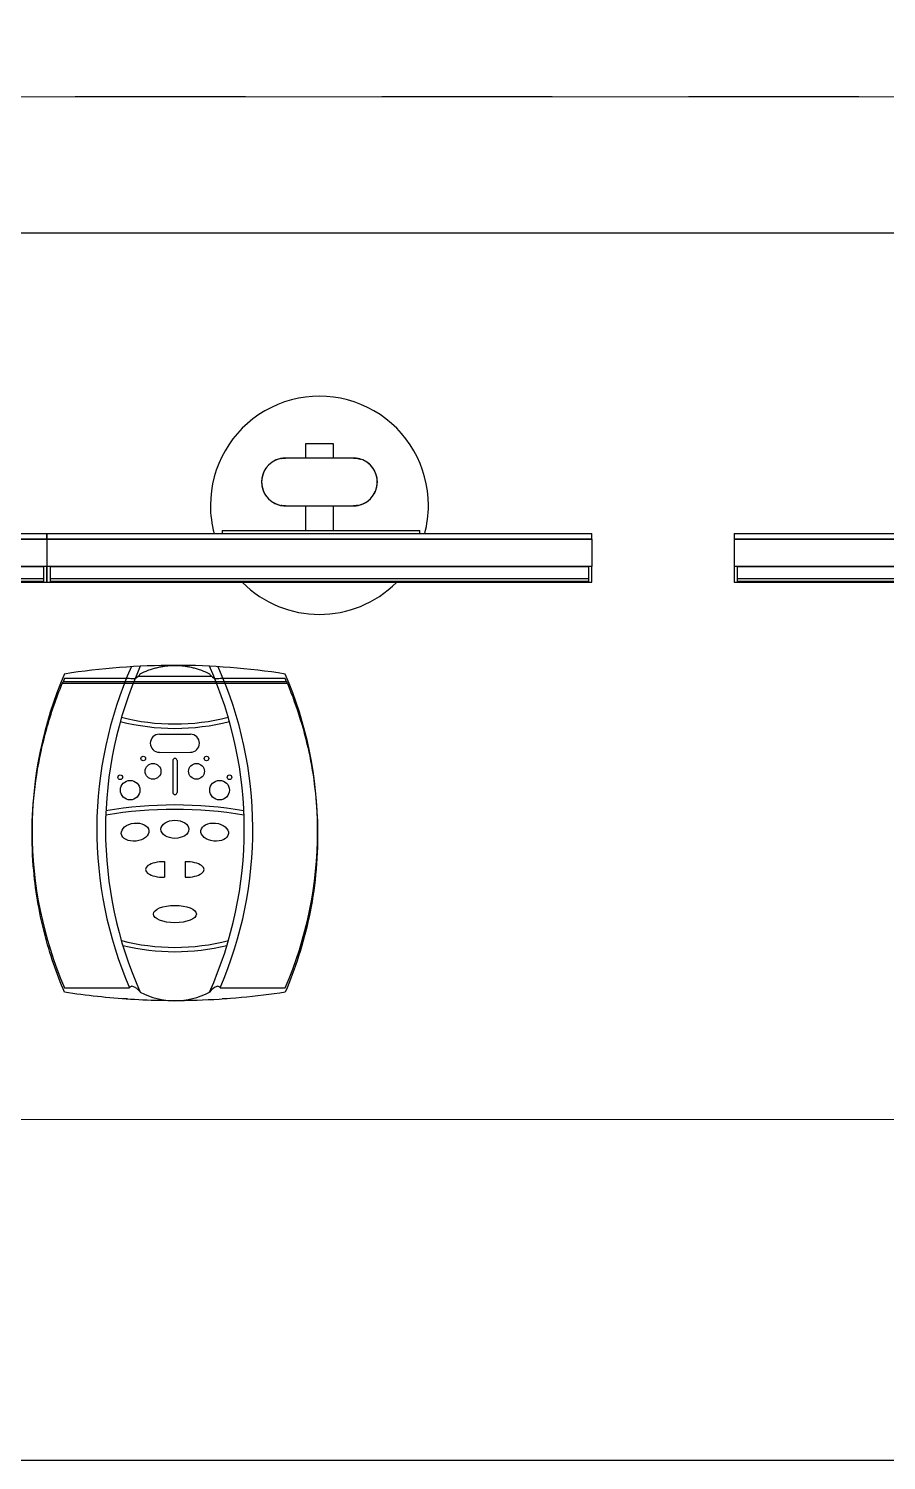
# Model space of a CAD drawing. Header units: metres. Extents: x -22.5 to 67.5, y 0 to 64.7.
# Drawn here: x 43.648 to 44.278, y 40.625 to 41.675 of the extents above; entities that cross this region are included whole.
import ezdxf

# ---------------------------------------------------------------- set-up
doc = ezdxf.new("R2010")
doc.units = ezdxf.units.M
doc.linetypes.add('EJES630', pattern=[6.3, 5.5, -0.4, 0, -0.4])
doc.linetypes.add('XREF PB NEURO-ONCOLOGIA$0$CONJUNTO TLAHUAC$0$HIDDEN2', pattern=[0.1875, 0.125, -0.0625])
doc.layers.add('EJES', color=11, linetype='EJES630', lineweight=0)
doc.layers.add('XREF PB NEURO-ONCOLOGIA$0$MUROS DE TABLAROCA', color=150, linetype='Continuous', lineweight=13)
doc.layers.add('XREF PB NEURO-ONCOLOGIA$0$Mobiliario Fijo', color=40, linetype='Continuous')
doc.layers.add('XREF PB NEURO-ONCOLOGIA$0$PROYECCIÓN', color=8, linetype='XREF PB NEURO-ONCOLOGIA$0$CONJUNTO TLAHUAC$0$HIDDEN2')

# ---------------------------------------------------------------- blocks, each defined once
blk = doc.blocks.new('XREF PB NEURO-ONCOLOGIA$0$XREF PB NEURO-ONCOLOGIA$0$SPC_MRL_Function Keypad _FKP_  - Function Keypad _FKP_-2800578-Level 0 - General Arrangement Layout')
at = {"color": 0}
for p, q in [((1107, 541.6), (1110.6, 541.6)), ((1180, 541.6), (1183.6, 541.6)), ((1112.1, 533.5), (1064.3, 533.5)), ((1226.3, 533.5), (1178.5, 533.5)), ((1137.7, 440.9), (1137.7, 452.4)), ((1153, 440.9), (1153, 452.4)), ((1143.7, 366.8), (1143.7, 390.2)), ((1146.9, 366.8), (1146.9, 390.2)), ((1156.7, 360.8), (1133.9, 360.7)), ((1156.7, 347.5), (1133.9, 347.5)), ((1062.7, 310.3), (1227.9, 310.3)), ((1063.2, 309.1), (1227.4, 309.1)), ((1112.1, 306.5), (1064.3, 306.5)), ((1118.2, 305.2), (1172.4, 305.2)), ((1226.3, 306.5), (1178.5, 306.5)), ((1141.8, 297.1), (1148.9, 297.1)), ((1148.9, 297.1), (1141.8, 297.1))]:
    blk.add_line(p, q, dxfattribs=at)
for centre, radius in [((1112.5, 388.5), 7.18), ((1178.1, 388.5), 7.18), ((1105.2, 379.1), 1.71), ((1129.4, 374.7), 5.8), ((1161.3, 374.7), 5.8), ((1185.4, 379.1), 1.71), ((1122.1, 365.3), 1.71), ((1168.5, 365.3), 1.71)]:
    blk.add_circle(centre, radius, dxfattribs=at)
for centre, radius, start, end in [((1387.4, 417.2), 293, 155.9261, 204.0798), ((1111.1, 542.7), 10.7, 284.6032, 325.8292), ((1145.3, 488.6), 54.4, 62.1683, 117.8376), ((903.2, 417.2), 293, 335.9261, 24.0798), ((1179.5, 542.7), 10.7, 214.1767, 255.4027), ((1330.6, 418.5), 290.1, 156.6242, 203.3817), ((1380.9, 417.4), 292.8, 156.6205, 204.0646), ((1113.5, 533.8), 1.41, 189.6461, 280.4806), ((1177.1, 533.8), 1.41, 259.5254, 350.3598), ((909.8, 417.3), 292.8, 335.9413, 23.3854), ((960, 418.4), 290.1, 336.6242, 23.3817), ((1145.3, 346), 161, 76.2606, 103.7453), ((1145.3, 346), 157.8, 75.5849, 104.421), ((1145.3, 706.7), 304.1, 260.4042, 279.6017), ((1145.3, 706.7), 307.3, 260.5293, 279.4766), ((1145.3, 390.2), 1.59, 0.0021, 180.0021), ((1133.9, 354.1), 6.64, 90.003, 270.003), ((1145.3, 366.8), 1.59, 180.0021, 0.0021), ((1156.7, 354.1), 6.64, 270.003, 90.003), ((1145.3, 182.2), 161, 75.5849, 104.3784), ((1145.3, 182.2), 157.8, 75.6162, 104.3463), ((1145.3, 816.3), 519.3, 261.0337, 278.9722)]:
    blk.add_arc(centre, radius, start, end, dxfattribs=at)
for centre, major_axis, ratio in [((1145.3, 479.4), (-15.8, 0), 0.404074), ((1116.1, 419.3), (10.1, -1.1), 0.652513), ((1145.3, 417.2), (-10.2, 0), 0.652513), ((1174.5, 419.3), (-10.1, -1.1), 0.652513)]:
    blk.add_ellipse(centre, major_axis=major_axis, ratio=ratio, dxfattribs=at)
for centre, major_axis, ratio, start_param, end_param in [((1137.7, 446.7), (-13.9, 0), 0.412471, 4.712389, 7.853982), ((1153, 446.7), (-13.9, 0), 0.412471, 1.570796, 4.712389), ((1240.1, 383.5), (-91.5, 217.4), 0.813272, 1.570627, 1.582614), ((1050.5, 383.5), (91.5, 217.4), 0.813283, 4.700571, 4.712558)]:
    blk.add_ellipse(centre, major_axis=major_axis, ratio=ratio, start_param=start_param, end_param=end_param, dxfattribs=at)
for points, knots in [([(1062.7, 310.3), (1059.1, 319), (1052.8, 336.6), (1043.6, 372.7), (1039.6, 411.5), (1041.4, 450.8), (1046.3, 481.9), (1054.1, 510.7), (1060.7, 528.3), (1064.3, 536.7)], [0, 0, 0, 0, 0.111111, 0.222222, 0.444444, 0.583333, 0.722222, 0.861111, 1, 1, 1, 1]), ([(1064.3, 536.7), (1075, 538.3), (1096.4, 541), (1134.4, 543.4), (1178, 542.7), (1210.3, 539.2), (1226.3, 536.7)], [0, 0, 0, 0, 0.2, 0.4, 0.7, 1, 1, 1, 1]), ([(1226.3, 536.7), (1229.2, 530), (1234.6, 516), (1243.6, 486), (1249.6, 451), (1250.6, 411.3), (1247.4, 377.3), (1240, 343.2), (1232.4, 321.1), (1227.9, 310.3)], [0, 0, 0, 0, 0.111111, 0.222222, 0.444444, 0.583333, 0.722222, 0.861111, 1, 1, 1, 1]), ([(1118.2, 305.2), (1117.8, 305.5), (1116.9, 306.1), (1114.8, 306.8), (1113.2, 306.7), (1112.1, 306.5)], [0, 0, 0, 0, 0.25, 0.5, 1, 1, 1, 1]), ([(1178.5, 306.5), (1177.5, 306.7), (1175.8, 306.8), (1173.7, 306.1), (1172.8, 305.5), (1172.4, 305.2)], [0, 0, 0, 0, 0.5, 0.75, 1, 1, 1, 1]), ([(1141.8, 297.1), (1141.3, 297.1), (1140.4, 297.2), (1139, 297.4), (1137.9, 297.5), (1136.5, 297.7), (1135, 298), (1133.4, 298.3), (1131.9, 298.7), (1130.4, 299.1), (1128.4, 299.7), (1124.8, 300.9), (1121.9, 302.3), (1119.9, 303.3)], [0, 0, 0, 0, 0.125, 0.1875, 0.25, 0.3125, 0.375, 0.4375, 0.5, 0.5625, 0.625, 0.75, 1, 1, 1, 1]), ([(1170.7, 303.3), (1168.8, 302.3), (1165.8, 300.9), (1162.3, 299.7), (1160.2, 299.1), (1158.7, 298.7), (1157.2, 298.3), (1155.6, 298), (1154.1, 297.7), (1152.8, 297.5), (1151.6, 297.4), (1150.2, 297.2), (1149.3, 297.1), (1148.9, 297.1)], [0, 0, 0, 0, 0.25, 0.375, 0.4375, 0.5, 0.5625, 0.625, 0.6875, 0.75, 0.8125, 0.875, 1, 1, 1, 1])]:
    blk.add_open_spline(points, degree=3, knots=knots, dxfattribs=at)
for points in [[(1063.2, 309.1), (1063.2, 309.3), (1063, 309.7), (1062.8, 310.1), (1062.7, 310.3)], [(1119.9, 303.3), (1119.7, 303.6), (1119.3, 304.2), (1118.6, 304.9), (1118.2, 305.2)], [(1172.4, 305.2), (1172, 304.9), (1171.3, 304.2), (1170.9, 303.6), (1170.7, 303.3)], [(1227.9, 310.3), (1227.8, 310.1), (1227.6, 309.7), (1227.5, 309.3), (1227.4, 309.1)]]:
    blk.add_open_spline(points, degree=3, dxfattribs=at)
blk = doc.blocks.new('XREF PB NEURO-ONCOLOGIA$0$XREF PB NEURO-ONCOLOGIA$0$ELK_SPC_ControlRoomMonitors - MOSAIQ Monitor-5377198-General Arrangement')
for p, q in [((-10, 80.8), (10, 80.8)), ((-10, 70), (-10, 80.8)), ((10, 80.8), (10, 70)), ((25, 70), (-25, 70)), ((-25, 35), (25, 35)), ((-10, 17), (-10, 35)), ((10, 35), (10, 17)), ((-200, 14.6), (200, 14.6)), ((-200, 14.6), (-200, 10.5)), ((-71.3, 17), (73.7, 17)), ((-71.3, 17), (-71.3, 14.6)), ((73.7, 14.6), (73.7, 17)), ((200, 10.5), (200, 14.6)), ((200, 10.5), (-200, 10.5)), ((-200, 10.5), (200, 10.5)), ((-200, 10.5), (-200, -9.5)), ((200, 10.5), (200, -9.5)), ((200, -9.5), (-200, -9.5)), ((-200, -9.5), (-200, -21)), ((-197.5, -20.5), (-197.5, -9.6)), ((-197.5, -9.6), (197.5, -9.6)), ((197.5, -9.6), (197.5, -20.5)), ((200, -21), (200, -9.5)), ((-197.5, -18.4), (197.5, -18.4)), ((197.5, -20.5), (-197.5, -20.5)), ((-200, -21), (200, -21))]:
    blk.add_line(p, q)
for centre, radius, start, end in [((0, 35.4), 80, 360, 180), ((-25, 52.5), 17.5, 90, 270), ((-25, 52.5), 17.5, 106.4299, 253.5701), ((25, 52.5), 17.5, 270, 90), ((25, 52.5), 17.5, 330, 73.5679), ((0, 35.4), 80, 180, 195), ((25, 52.5), 17.5, 286.4299, 315), ((0, 35.4), 80, 345, 360), ((0, 35.4), 80, 225, 315)]:
    blk.add_arc(centre, radius, start, end)
for points in [[(-25, 70), (-26.4, 70), (-27.5, 69.8), (-28.4, 69.7)], [(-25, 35), (-26.4, 35), (-27.5, 35.2), (-28.4, 35.3)], [(25, 35), (26.4, 35), (27.5, 35.2), (28.4, 35.3)]]:
    blk.add_open_spline(points, degree=3)
for points, knots in [([(-28.4, 69.7), (-28, 69.7), (-27.1, 69.9), (-25.9, 70), (-25, 70)], [0.7777778, 0.7777778, 0.7777778, 0.7777778, 0.8611111, 1, 1, 1, 1]), ([(25, 70), (26.4, 70), (28.1, 69.8), (29.5, 69.4), (30.1, 69.3), (30, 69.3), (29.1, 69.5), (27.4, 69.9), (25.9, 70), (25, 70)], [0, 0, 0, 0, 0.222222, 0.333333, 0.444444, 0.583333, 0.722222, 0.861111, 1, 1, 1, 1]), ([(-28.4, 35.3), (-28, 35.3), (-27.1, 35.1), (-25.9, 35), (-25, 35)], [0.7777778, 0.7777778, 0.7777778, 0.7777778, 0.8611111, 1, 1, 1, 1]), ([(28.4, 35.3), (28, 35.3), (27.1, 35.1), (25.9, 35), (25, 35)], [0.7777778, 0.7777778, 0.7777778, 0.7777778, 0.8611111, 1, 1, 1, 1])]:
    blk.add_open_spline(points, degree=3, knots=knots)
blk = doc.blocks.new('XREF PB NEURO-ONCOLOGIA')
at = {"layer": 'XREF PB NEURO-ONCOLOGIA$0$Mobiliario Fijo', "elevation": 0}
blk.add_lwpolyline([(7.1517, -0.7038), (8.0517, -0.7038), (8.0517, 3.0562), (7.1517, 3.0562)], close=True, dxfattribs=at)
at = {"layer": 'XREF PB NEURO-ONCOLOGIA$0$MUROS DE TABLAROCA'}
blk.add_line((8.0517, 3.0562), (8.0517, -0.8538), dxfattribs=at)
blk.add_lwpolyline([(8.1517, -1.9438), (8.1517, 5.4131)], dxfattribs=at)
at = {"layer": 'XREF PB NEURO-ONCOLOGIA$0$PROYECCIÓN', "elevation": 0}
blk.add_lwpolyline([(8.1517, 9.7062), (20.0517, 9.7062), (20.0517, -0.7938), (8.1517, -0.7938)], close=True, dxfattribs=at)
at = {"layer": 'XREF PB NEURO-ONCOLOGIA$0$Mobiliario Fijo', "xscale": 0.0009999999999940395, "yscale": 0.0009999999999940395, "zscale": 0.0009999999999940395}
for name, p, rotation in [('XREF PB NEURO-ONCOLOGIA$0$XREF PB NEURO-ONCOLOGIA$0$ELK_SPC_ControlRoomMonitors - MOSAIQ Monitor-5377198-General Arrangement', (7.8167, 1.802, 0), 270), ('XREF PB NEURO-ONCOLOGIA$0$XREF PB NEURO-ONCOLOGIA$0$SPC_MRL_Function Keypad _FKP_  - Function Keypad _FKP_-2800578-Level 0 - General Arrangement Layout', (8.0317, 0.3628, 0), 89.99999999999999), ('XREF PB NEURO-ONCOLOGIA$0$XREF PB NEURO-ONCOLOGIA$0$ELK_SPC_ControlRoomMonitors - MOSAIQ Monitor-5377198-General Arrangement', (7.8167, 1.402, 0), 270), ('XREF PB NEURO-ONCOLOGIA$0$XREF PB NEURO-ONCOLOGIA$0$ELK_SPC_ControlRoomMonitors - MOSAIQ Monitor-5377198-General Arrangement', (7.8167, 0.8976, 0), 270)]:
    blk.add_blockref(name, p, dxfattribs=dict(at, rotation=rotation))

msp = doc.modelspace()

# ---------------------------------------------------------------- block references
at = {"rotation": 90}
msp.add_blockref('XREF PB NEURO-ONCOLOGIA', (45.2634, 33.4734), dxfattribs=at)

# ---------------------------------------------------------------- next in the draw order: linework, layer by layer
at = {"layer": 'EJES', "ltscale": 0.5}
msp.add_line((-5.4508, 40.8751, 0), (53.0124, 40.8751, 0), dxfattribs=at)

doc.saveas('drawing.dxf')
